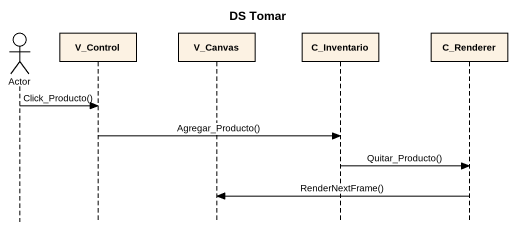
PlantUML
@startuml
title DS Tomar
hide footbox
actor "Actor" as Actor_
participant V_Control
participant V_Canvas
participant C_Inventario
participant C_Renderer

Actor_ -> V_Control : Click_Producto()
V_Control -> C_Inventario : Agregar_Producto()
C_Inventario -> C_Renderer : Quitar_Producto()
C_Renderer -> V_Canvas : RenderNextFrame()
@enduml
